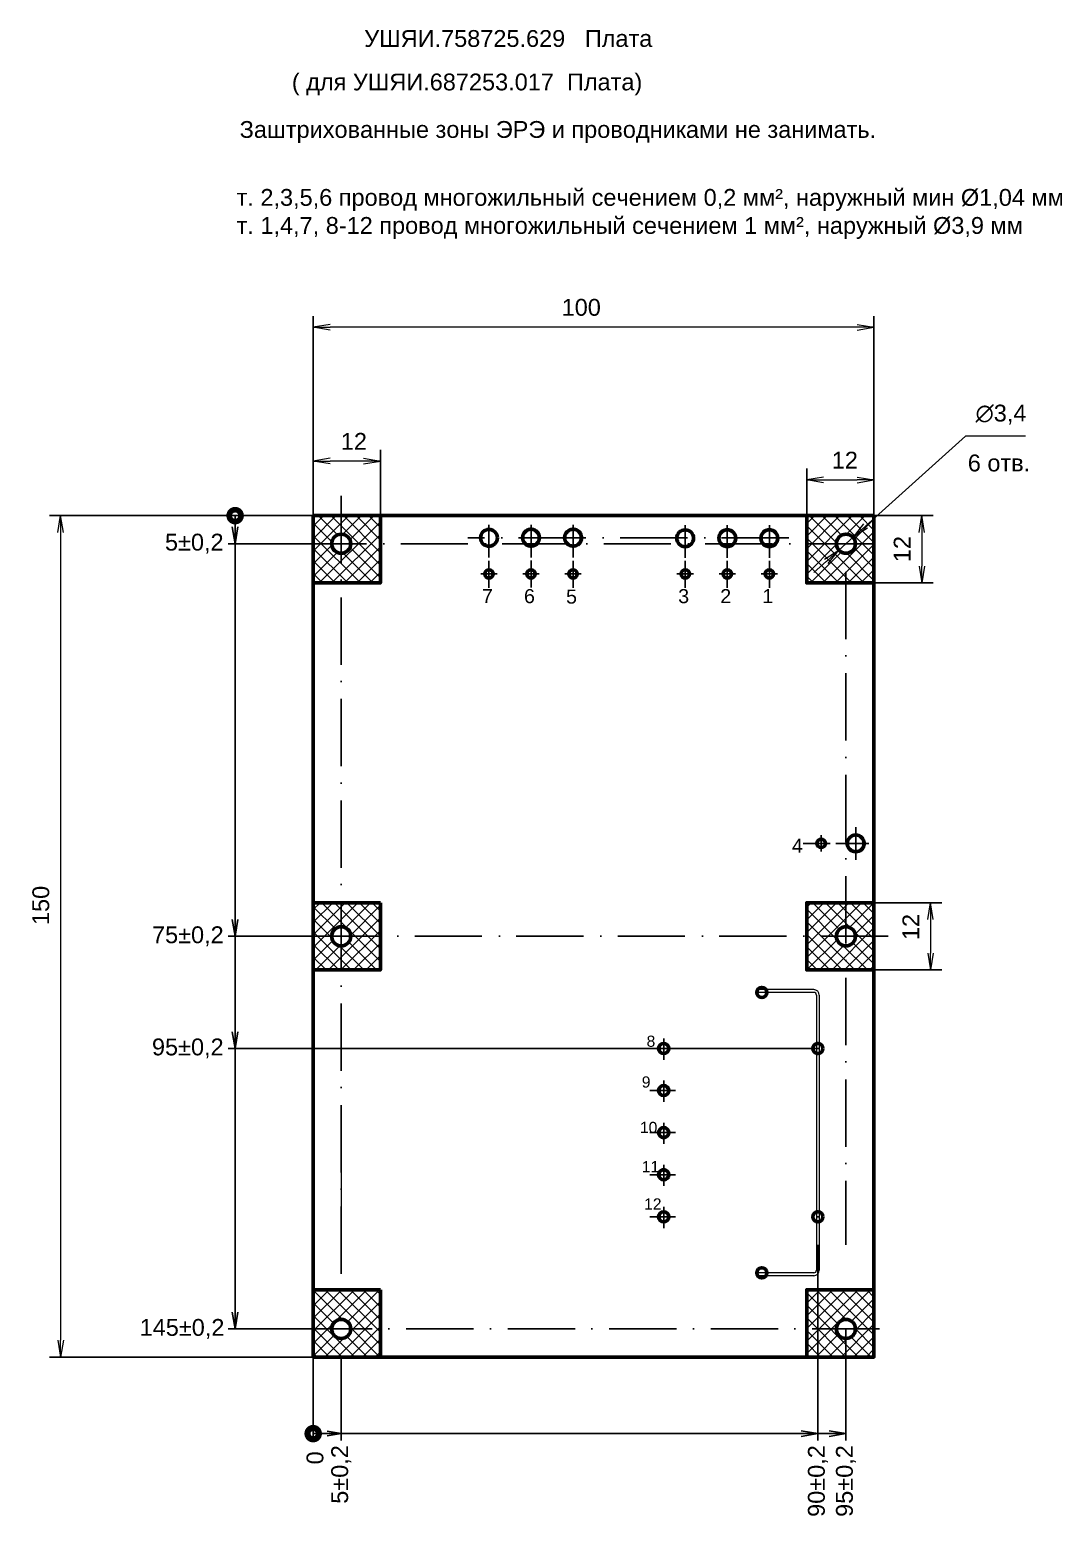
# Model space of a CAD drawing. Header units: millimetres. Extents: x 3219 to 51106, y -14166 to 2695.
# Drawn here: x 5096.1 to 5280.2, y 1405.5 to 1671.3 of the extents above; entities that cross this region are included whole.
import ezdxf

# ---------------------------------------------------------------- set-up
doc = ezdxf.new("R2010")
doc.units = ezdxf.units.MM
doc.linetypes.add('ACAD_ISO10W100', pattern=[18, 12, -3, 0, -3])
doc.layers.get('0').update_dxf_attribs({"lineweight": 53})
for name, color, linetype, lineweight in [('1', 1, 'Continuous', 18), ('Оси', 3, 'ACAD_ISO10W100', 25), ('Размеры', 2, 'Continuous', 18), ('Штриховка', 80, 'Continuous', 20)]:
    doc.layers.add(name, color=color, linetype=linetype, lineweight=lineweight)
doc.styles.add('Arial', font='arial.ttf', dxfattribs={"height": 3})
doc.styles.add('Arialc', font='arial.ttf')
doc.dimstyles.new('Arial', dxfattribs={"dimscale": 0, "dimtxt": 3, "dimasz": 3, "dimexe": 2, "dimexo": 0, "dimgap": 2, "dimtad": 1, "dimtoh": 1, "dimdec": 1, "dimrnd": 0.1, "dimzin": 9, "dimtxsty": 'Arial', "dimblk": 'OPEN', "dimcen": -3, "dimdle": 1.25, "dimclrd": 256, "dimclre": 256, "dimclrt": 256, "dimadec": 1, "dimazin": 2, "dimtfac": 1, "dimtdec": 1, "dimtmove": 0, "dimatfit": 3, "dimldrblk": 'DOTSMALL', "dimfxl": 2, "dimtvp": 1.5, "dimtolj": 1, "dimtzin": 1, "dimlwd": -1, "dimarcsym": 0})
doc.dimstyles.new('Basa', dxfattribs={"dimtxt": 3, "dimasz": 3, "dimexe": 1.25, "dimexo": 0, "dimgap": 0, "dimtad": 0, "dimjust": 4, "dimtoh": 1, "dimdec": 1, "dimtxsty": 'Arial', "dimblk1": 'DOTSMALL', "dimblk2": 'OPEN', "dimsah": 1, "dimcen": 2.5, "dimclrd": 256, "dimclre": 256, "dimclrt": 256, "dimadec": 0, "dimazin": 0, "dimtfac": 1, "dimtdec": 1, "dimtmove": 1, "dimatfit": 3, "dimldrblk": 'OPEN', "dimfxl": 1.25, "dimarcsym": 0})
pattern_1 = [(315, (7249.3838, -1320.8676), (1.122532, 1.122532), []), (45, (7249.3838, -1320.8676), (-1.122532, 1.122532), [])]
pattern_2 = [(315, (7249.3838, -1330.8676), (1.122532, 1.122532), []), (45, (7249.3838, -1330.8676), (-1.122532, 1.122532), [])]
pattern_3 = [(315, (7249.3838, -1340.8676), (1.122532, 1.122532), []), (45, (7249.3838, -1340.8676), (-1.122532, 1.122532), [])]

# ---------------------------------------------------------------- blocks, each defined once
blk = doc.blocks.new('_DotSmall')
at = {"color": 0, "linetype": 'ByBlock', "const_width": 0.5}
blk.add_lwpolyline([(-0.0625, 0, 1), (0.0625, 0, 1)], format="xyb", close=True, dxfattribs=at)
blk = doc.blocks.new('_Open')
at = {"color": 0, "linetype": 'ByBlock', "lineweight": -2}
for p, q in [((-1, 0.167), (0, 0)), ((-1, -0.167), (0, 0)), ((0, 0), (-1, 0))]:
    blk.add_line(p, q, dxfattribs=at)
blk = doc.blocks.new('*D402')
at = {"layer": 'Defpoints', "color": 0, "transparency": 16777216}
for p in [(5146.62, 1434.73), (5151.62, 1434.73), (5151.62, 1421.07)]:
    blk.add_point(p, dxfattribs=at)
at = {"layer": 'Размеры', "lineweight": -2, "transparency": 16777216}
for p, q in [((5146.62, 1434.73), (5146.62, 1419.82)), ((5151.62, 1434.73), (5151.62, 1419.82)), ((5146.62, 1421.07), (5149.12, 1421.07))]:
    blk.add_line(p, q, dxfattribs=at)
at = {"layer": 'Размеры', "lineweight": -2, "transparency": 16777216, "xscale": 2.5, "yscale": 2.5, "zscale": 2.5, "rotation": 180}
blk.add_blockref('_DotSmall', (5146.62, 1421.07), dxfattribs=at)
at = {"layer": 'Размеры', "lineweight": -2, "transparency": 16777216, "xscale": 2.5, "yscale": 2.5, "zscale": 2.5}
blk.add_blockref('_Open', (5151.62, 1421.07), dxfattribs=at)
at = {"layer": 'Размеры', "transparency": 16777216, "insert": (5151.62, 1413.79), "char_height": 3, "attachment_point": 5, "rotation": 90, "style": 'Arial'}
blk.add_mtext('5±0,2', dxfattribs=at)
blk = doc.blocks.new('*D403')
at = {"layer": 'Defpoints', "color": 0, "transparency": 16777216}
for p in [(5241.62, 1439.73), (5146.62, 1434.73), (5241.62, 1421.07)]:
    blk.add_point(p, dxfattribs=at)
at = {"layer": 'Размеры', "lineweight": -2, "transparency": 16777216}
for p, q in [((5241.62, 1439.73), (5241.62, 1419.82)), ((5146.62, 1434.73), (5146.62, 1419.82)), ((5146.62, 1421.07), (5238.62, 1421.07))]:
    blk.add_line(p, q, dxfattribs=at)
at = {"layer": 'Размеры', "lineweight": -2, "transparency": 16777216, "xscale": 3, "yscale": 3, "zscale": 3, "rotation": 180}
blk.add_blockref('_DotSmall', (5146.62, 1421.07), dxfattribs=at)
at = {"layer": 'Размеры', "lineweight": -2, "transparency": 16777216, "xscale": 3, "yscale": 3, "zscale": 3}
blk.add_blockref('_Open', (5241.62, 1421.07), dxfattribs=at)
at = {"layer": 'Размеры', "transparency": 16777216, "insert": (5241.62, 1412.62), "char_height": 3, "attachment_point": 5, "rotation": 90, "style": 'Arial'}
blk.add_mtext('95±0,2', dxfattribs=at)
blk = doc.blocks.new('*D404')
at = {"layer": 'Defpoints', "color": 0, "transparency": 16777216}
for p in [(5236.62, 1454.73), (5146.62, 1434.73), (5236.62, 1421.07)]:
    blk.add_point(p, dxfattribs=at)
at = {"layer": 'Размеры', "lineweight": -2, "transparency": 16777216}
for p, q in [((5236.62, 1454.73), (5236.62, 1419.82)), ((5146.62, 1434.73), (5146.62, 1419.82)), ((5146.62, 1421.07), (5233.62, 1421.07))]:
    blk.add_line(p, q, dxfattribs=at)
at = {"layer": 'Размеры', "lineweight": -2, "transparency": 16777216, "xscale": 3, "yscale": 3, "zscale": 3, "rotation": 180}
blk.add_blockref('_DotSmall', (5146.62, 1421.07), dxfattribs=at)
at = {"layer": 'Размеры', "lineweight": -2, "transparency": 16777216, "xscale": 3, "yscale": 3, "zscale": 3}
blk.add_blockref('_Open', (5236.62, 1421.07), dxfattribs=at)
at = {"layer": 'Размеры', "transparency": 16777216, "insert": (5236.62, 1412.62), "char_height": 3, "attachment_point": 5, "rotation": 90, "style": 'Arial'}
blk.add_mtext('90±0,2', dxfattribs=at)
blk = doc.blocks.new('*D405')
at = {"layer": 'Defpoints', "color": 0, "transparency": 16777216}
for p in [(5146.62, 1584.73), (5132.7, 1579.73), (5146.62, 1579.73)]:
    blk.add_point(p, dxfattribs=at)
at = {"layer": 'Размеры', "lineweight": -2, "transparency": 16777216}
for p, q in [((5146.62, 1584.73), (5131.45, 1584.73)), ((5132.7, 1584.73), (5132.7, 1582.73)), ((5146.62, 1579.73), (5131.45, 1579.73))]:
    blk.add_line(p, q, dxfattribs=at)
at = {"layer": 'Размеры', "lineweight": -2, "transparency": 16777216, "xscale": 3, "yscale": 3, "zscale": 3}
for name, p, rotation in [('_DotSmall', (5132.7, 1584.73), 90), ('_Open', (5132.7, 1579.73), 270)]:
    blk.add_blockref(name, p, dxfattribs=dict(at, rotation=rotation))
at = {"layer": 'Размеры', "transparency": 16777216, "insert": (5125.42, 1579.73), "char_height": 3, "attachment_point": 5, "style": 'Arial'}
blk.add_mtext('5±0,2', dxfattribs=at)
blk = doc.blocks.new('*D406')
at = {"layer": 'Defpoints', "color": 0, "transparency": 16777216}
for p in [(5146.62, 1584.73), (5132.7, 1509.73), (5146.62, 1509.73)]:
    blk.add_point(p, dxfattribs=at)
at = {"layer": 'Размеры', "lineweight": -2, "transparency": 16777216}
for p, q in [((5146.62, 1584.73), (5131.45, 1584.73)), ((5132.7, 1584.73), (5132.7, 1512.73)), ((5146.62, 1509.73), (5131.45, 1509.73))]:
    blk.add_line(p, q, dxfattribs=at)
at = {"layer": 'Размеры', "lineweight": -2, "transparency": 16777216, "xscale": 3, "yscale": 3, "zscale": 3}
for name, p, rotation in [('_DotSmall', (5132.7, 1584.73), 90), ('_Open', (5132.7, 1509.73), 270)]:
    blk.add_blockref(name, p, dxfattribs=dict(at, rotation=rotation))
at = {"layer": 'Размеры', "transparency": 16777216, "insert": (5124.27, 1509.73), "char_height": 3, "attachment_point": 5, "style": 'Arial'}
blk.add_mtext('75±0,2', dxfattribs=at)
blk = doc.blocks.new('*D407')
at = {"layer": 'Defpoints', "color": 0, "transparency": 16777216}
for p in [(5146.62, 1584.73), (5132.7, 1439.73), (5146.62, 1439.73)]:
    blk.add_point(p, dxfattribs=at)
at = {"layer": 'Размеры', "lineweight": -2, "transparency": 16777216}
for p, q in [((5146.62, 1584.73), (5131.45, 1584.73)), ((5132.7, 1584.73), (5132.7, 1442.73)), ((5146.62, 1439.73), (5131.45, 1439.73))]:
    blk.add_line(p, q, dxfattribs=at)
at = {"layer": 'Размеры', "lineweight": -2, "transparency": 16777216, "xscale": 3, "yscale": 3, "zscale": 3}
for name, p, rotation in [('_DotSmall', (5132.7, 1584.73), 90), ('_Open', (5132.7, 1439.73), 270)]:
    blk.add_blockref(name, p, dxfattribs=dict(at, rotation=rotation))
at = {"layer": 'Размеры', "transparency": 16777216, "insert": (5123.23, 1439.73), "char_height": 3, "attachment_point": 5, "style": 'Arial'}
blk.add_mtext('145±0,2', dxfattribs=at)
blk = doc.blocks.new('*D408')
at = {"layer": 'Defpoints', "color": 0, "transparency": 16777216}
for p in [(5146.62, 1584.73), (5132.7, 1489.73), (5236.62, 1489.73)]:
    blk.add_point(p, dxfattribs=at)
at = {"layer": 'Размеры', "lineweight": -2, "transparency": 16777216}
for p, q in [((5146.62, 1584.73), (5131.45, 1584.73)), ((5132.7, 1584.73), (5132.7, 1492.73)), ((5236.62, 1489.73), (5131.45, 1489.73))]:
    blk.add_line(p, q, dxfattribs=at)
at = {"layer": 'Размеры', "lineweight": -2, "transparency": 16777216, "xscale": 3, "yscale": 3, "zscale": 3}
for name, p, rotation in [('_DotSmall', (5132.7, 1584.73), 90), ('_Open', (5132.7, 1489.73), 270)]:
    blk.add_blockref(name, p, dxfattribs=dict(at, rotation=rotation))
at = {"layer": 'Размеры', "transparency": 16777216, "insert": (5124.26, 1489.73), "char_height": 3, "attachment_point": 5, "style": 'Arial'}
blk.add_mtext('95±0,2', dxfattribs=at)
blk = doc.blocks.new('*D409')
at = {"layer": 'Defpoints', "color": 0, "transparency": 16777216}
for p in [(5146.62, 1618.32), (5146.62, 1584.73), (5246.62, 1584.73)]:
    blk.add_point(p, dxfattribs=at)
at = {"layer": 'Размеры', "lineweight": -2, "transparency": 16777216}
for p, q in [((5146.62, 1584.73), (5146.62, 1620.32)), ((5246.62, 1584.73), (5246.62, 1620.32))]:
    blk.add_line(p, q, dxfattribs=at)
at = {"layer": 'Размеры', "transparency": 16777216}
blk.add_line((5243.62, 1618.32), (5149.62, 1618.32), dxfattribs=at)
at = {"layer": 'Размеры', "transparency": 16777216, "xscale": 3, "yscale": 3, "zscale": 3, "rotation": 180}
blk.add_blockref('_Open', (5146.62, 1618.32), dxfattribs=at)
at = {"layer": 'Размеры', "transparency": 16777216, "xscale": 3, "yscale": 3, "zscale": 3}
blk.add_blockref('_Open', (5246.62, 1618.32), dxfattribs=at)
at = {"layer": 'Размеры', "transparency": 16777216, "insert": (5194.42, 1621.85), "char_height": 3, "attachment_point": 5, "style": 'Arial'}
blk.add_mtext('\\A1;100', dxfattribs=at)
blk = doc.blocks.new('*D396')
at = {"layer": 'Defpoints', "color": 0, "transparency": 16777216}
for p in [(5246.62, 1584.73), (5246.62, 1572.73), (5255.15, 1572.73)]:
    blk.add_point(p, dxfattribs=at)
at = {"layer": 'Размеры', "lineweight": -2, "transparency": 16777216}
for p, q in [((5246.62, 1584.73), (5257.15, 1584.73)), ((5246.62, 1572.73), (5257.15, 1572.73))]:
    blk.add_line(p, q, dxfattribs=at)
at = {"layer": 'Размеры', "transparency": 16777216}
blk.add_line((5255.15, 1581.73), (5255.15, 1575.73), dxfattribs=at)
at = {"layer": 'Размеры', "transparency": 16777216, "xscale": 3, "yscale": 3, "zscale": 3}
for p, rotation in [((5255.15, 1584.73), 90), ((5255.15, 1572.73), 270)]:
    blk.add_blockref('_Open', p, dxfattribs=dict(at, rotation=rotation))
at = {"layer": 'Размеры', "transparency": 16777216, "insert": (5251.64, 1578.77), "char_height": 3, "attachment_point": 5, "rotation": 90, "style": 'Arial'}
blk.add_mtext('\\A1;12', dxfattribs=at)
blk = doc.blocks.new('*D397')
at = {"layer": 'Defpoints', "color": 0, "transparency": 16777216}
for p in [(5246.62, 1591.11), (5234.62, 1584.73), (5246.62, 1584.73)]:
    blk.add_point(p, dxfattribs=at)
at = {"layer": 'Размеры', "lineweight": -2, "transparency": 16777216}
for p, q in [((5234.62, 1584.73), (5234.62, 1593.11)), ((5246.62, 1584.73), (5246.62, 1593.11))]:
    blk.add_line(p, q, dxfattribs=at)
at = {"layer": 'Размеры', "transparency": 16777216}
blk.add_line((5237.62, 1591.11), (5243.62, 1591.11), dxfattribs=at)
at = {"layer": 'Размеры', "transparency": 16777216, "xscale": 3, "yscale": 3, "zscale": 3, "rotation": 180}
blk.add_blockref('_Open', (5234.62, 1591.11), dxfattribs=at)
at = {"layer": 'Размеры', "transparency": 16777216, "xscale": 3, "yscale": 3, "zscale": 3}
blk.add_blockref('_Open', (5246.62, 1591.11), dxfattribs=at)
at = {"layer": 'Размеры', "transparency": 16777216, "insert": (5241.42, 1594.62), "char_height": 3, "attachment_point": 5, "style": 'Arial'}
blk.add_mtext('\\A1;12', dxfattribs=at)
blk = doc.blocks.new('*D398')
at = {"layer": 'Defpoints', "color": 0, "transparency": 16777216}
for p in [(5246.62, 1515.73), (5246.62, 1503.73), (5256.7, 1503.73)]:
    blk.add_point(p, dxfattribs=at)
at = {"layer": 'Размеры', "lineweight": -2, "transparency": 16777216}
for p, q in [((5246.62, 1515.73), (5258.7, 1515.73)), ((5246.62, 1503.73), (5258.7, 1503.73))]:
    blk.add_line(p, q, dxfattribs=at)
at = {"layer": 'Размеры', "transparency": 16777216}
blk.add_line((5256.7, 1512.73), (5256.7, 1506.73), dxfattribs=at)
at = {"layer": 'Размеры', "transparency": 16777216, "xscale": 3, "yscale": 3, "zscale": 3}
for p, rotation in [((5256.7, 1515.73), 90), ((5256.7, 1503.73), 270)]:
    blk.add_blockref('_Open', p, dxfattribs=dict(at, rotation=rotation))
at = {"layer": 'Размеры', "transparency": 16777216, "insert": (5253.2, 1511.39), "char_height": 3, "attachment_point": 5, "rotation": 90, "style": 'Arial'}
blk.add_mtext('\\A1;12', dxfattribs=at)
blk = doc.blocks.new('*D399')
at = {"layer": 'Defpoints', "color": 0, "transparency": 16777216}
for p in [(5146.62, 1594.47), (5146.62, 1584.73), (5158.62, 1584.73)]:
    blk.add_point(p, dxfattribs=at)
at = {"layer": 'Размеры', "lineweight": -2, "transparency": 16777216}
for p, q in [((5146.62, 1584.73), (5146.62, 1596.47)), ((5158.62, 1584.73), (5158.62, 1596.47))]:
    blk.add_line(p, q, dxfattribs=at)
at = {"layer": 'Размеры', "transparency": 16777216}
blk.add_line((5155.62, 1594.47), (5149.62, 1594.47), dxfattribs=at)
at = {"layer": 'Размеры', "transparency": 16777216, "xscale": 3, "yscale": 3, "zscale": 3, "rotation": 180}
blk.add_blockref('_Open', (5146.62, 1594.47), dxfattribs=at)
at = {"layer": 'Размеры', "transparency": 16777216, "xscale": 3, "yscale": 3, "zscale": 3}
blk.add_blockref('_Open', (5158.62, 1594.47), dxfattribs=at)
at = {"layer": 'Размеры', "transparency": 16777216, "insert": (5153.88, 1597.98), "char_height": 3, "attachment_point": 5, "style": 'Arial'}
blk.add_mtext('\\A1;12', dxfattribs=at)
blk = doc.blocks.new('*D400')
at = {"layer": 'Defpoints', "color": 0, "transparency": 16777216}
for p in [(5242.88, 1580.87), (5240.36, 1578.59)]:
    blk.add_point(p, dxfattribs=at)
at = {"layer": 'Размеры', "transparency": 16777216}
for p, q in [((5262.92, 1598.88), (5245.11, 1582.87)), ((5273.63, 1598.88), (5262.92, 1598.88)), ((5240.36, 1578.59), (5242.88, 1580.87)), ((5238.13, 1576.59), (5235.89, 1574.58))]:
    blk.add_line(p, q, dxfattribs=at)
at = {"layer": 'Размеры', "transparency": 16777216, "xscale": 3, "yscale": 3, "zscale": 3}
for p, rotation in [((5242.88, 1580.87), 221.9673131753704), ((5240.36, 1578.59), 41.96731317537039)]:
    blk.add_blockref('_Open', p, dxfattribs=dict(at, rotation=rotation))
at = {"layer": 'Размеры', "transparency": 16777216, "insert": (5269.27, 1602.74), "char_height": 3, "attachment_point": 5, "style": 'Arial'}
blk.add_mtext('\\A1;∅3,4', dxfattribs=at)
blk = doc.blocks.new('*D401')
at = {"layer": 'Defpoints', "color": 0, "transparency": 16777216}
for p in [(5146.62, 1584.73), (5101.59, 1434.73), (5146.62, 1434.73)]:
    blk.add_point(p, dxfattribs=at)
at = {"layer": 'Размеры', "lineweight": -2, "transparency": 16777216}
for p, q in [((5146.62, 1584.73), (5099.59, 1584.73)), ((5146.62, 1434.73), (5099.59, 1434.73))]:
    blk.add_line(p, q, dxfattribs=at)
at = {"layer": 'Размеры', "transparency": 16777216}
blk.add_line((5101.59, 1581.73), (5101.59, 1437.73), dxfattribs=at)
at = {"layer": 'Размеры', "transparency": 16777216, "xscale": 3, "yscale": 3, "zscale": 3}
for p, rotation in [((5101.59, 1584.73), 90), ((5101.59, 1434.73), 270)]:
    blk.add_blockref('_Open', p, dxfattribs=dict(at, rotation=rotation))
at = {"layer": 'Размеры', "transparency": 16777216, "insert": (5098.06, 1515.24), "char_height": 3, "attachment_point": 5, "rotation": 90, "style": 'Arial'}
blk.add_mtext('\\A1;150', dxfattribs=at)

msp = doc.modelspace()

# ---------------------------------------------------------------- hatches: boundary and pattern name
at = {"layer": 'Штриховка'}
h = msp.add_hatch(dxfattribs=at)
h.set_pattern_fill('ANSI37', color=256, scale=0.5, angle=-90)
h.set_pattern_definition(pattern_1)
h.paths.add_polyline_path([(5153.32, 1579.73, 0.414214), (5151.62, 1581.43, 0.414214), (5149.92, 1579.73), (5146.62, 1579.73), (5146.62, 1584.73), (5158.62, 1584.73), (5158.62, 1579.73)])
h.paths.add_polyline_path([(5146.62, 1572.73), (5146.62, 1579.73), (5149.92, 1579.73, 0.414214), (5151.62, 1578.03, 0.414214), (5153.32, 1579.73), (5158.62, 1579.73), (5158.62, 1572.73)])
h = msp.add_hatch(dxfattribs=at)
h.set_pattern_fill('ANSI37', color=256, scale=0.5, angle=-90)
h.set_pattern_definition(pattern_1)
h.paths.add_polyline_path([(5239.92, 1579.73, -1), (5243.32, 1579.73), (5246.62, 1579.73), (5246.62, 1584.73), (5234.62, 1584.73), (5234.62, 1579.73)])
h.paths.add_polyline_path([(5239.92, 1579.73), (5234.62, 1579.73), (5234.62, 1572.73), (5246.62, 1572.73), (5246.62, 1579.73), (5243.32, 1579.73, -1)])
h = msp.add_hatch(dxfattribs=at)
h.set_pattern_fill('ANSI37', color=256, scale=0.5, angle=-90)
h.set_pattern_definition(pattern_2)
h.paths.add_polyline_path([(5153.32, 1509.73, 0.414214), (5151.62, 1511.43), (5151.62, 1515.73), (5158.62, 1515.73), (5158.62, 1509.73)])
h.paths.add_polyline_path([(5146.62, 1509.73), (5146.62, 1515.73), (5151.62, 1515.73), (5151.62, 1511.43, 0.414214), (5149.92, 1509.73)])
h.paths.add_polyline_path([(5146.62, 1503.73), (5146.62, 1509.73), (5149.92, 1509.73, 0.414214), (5151.62, 1508.03), (5151.62, 1503.73)])
h.paths.add_polyline_path([(5151.62, 1503.73), (5151.62, 1508.03, 0.414214), (5153.32, 1509.73), (5158.62, 1509.73), (5158.62, 1503.73)])
h = msp.add_hatch(dxfattribs=at)
h.set_pattern_fill('ANSI37', color=256, scale=0.5, angle=-90)
h.set_pattern_definition(pattern_2)
h.paths.add_polyline_path([(5239.92, 1509.73, -0.414214), (5241.62, 1511.43), (5241.62, 1515.73), (5234.62, 1515.73), (5234.62, 1509.73)])
h.paths.add_polyline_path([(5246.62, 1509.73), (5246.62, 1515.73), (5241.62, 1515.73), (5241.62, 1511.43, -0.414214), (5243.32, 1509.73)])
h.paths.add_polyline_path([(5246.62, 1503.73), (5246.62, 1509.73), (5243.32, 1509.73, -0.414214), (5241.62, 1508.03), (5241.62, 1503.73)])
h.paths.add_polyline_path([(5241.62, 1503.73), (5241.62, 1508.03, -0.414214), (5239.92, 1509.73), (5234.62, 1509.73), (5234.62, 1503.73)])
h = msp.add_hatch(dxfattribs=at)
h.set_pattern_fill('ANSI37', color=256, scale=0.5, angle=-90)
h.set_pattern_definition(pattern_3)
h.paths.add_polyline_path([(5153.32, 1439.73, -0.414214), (5151.62, 1438.03, -0.414214), (5149.92, 1439.73), (5146.62, 1439.73), (5146.62, 1434.73), (5158.62, 1434.73), (5158.62, 1439.73)])
h.paths.add_polyline_path([(5146.62, 1446.73), (5146.62, 1439.73), (5149.92, 1439.73, -0.414214), (5151.62, 1441.43, -0.414214), (5153.32, 1439.73), (5158.62, 1439.73), (5158.62, 1446.73)])
h = msp.add_hatch(dxfattribs=at)
h.set_pattern_fill('ANSI37', color=256, scale=0.5, angle=-90)
h.set_pattern_definition(pattern_3)
h.paths.add_polyline_path([(5239.92, 1439.73, 0.414214), (5241.62, 1438.03, 0.414214), (5243.32, 1439.73), (5246.62, 1439.73), (5246.62, 1434.73), (5234.62, 1434.73), (5234.62, 1439.73)])
h.paths.add_polyline_path([(5246.62, 1446.73), (5246.62, 1439.73), (5243.32, 1439.73, 0.414214), (5241.62, 1441.43, 0.414214), (5239.92, 1439.73), (5234.62, 1439.73), (5234.62, 1446.73)])

# ---------------------------------------------------------------- linework, layer by layer
for p, q in [((5146.62, 1584.73), (5246.62, 1584.73)), ((5146.62, 1434.73), (5146.62, 1584.73)), ((5246.62, 1434.73), (5246.62, 1584.73)), ((5146.62, 1434.73), (5246.62, 1434.73))]:
    msp.add_line(p, q)
for points in [[(5158.62, 1584.73), (5158.62, 1572.73), (5146.62, 1572.73), (5146.62, 1584.73)], [(5246.62, 1584.73), (5246.62, 1572.73), (5234.62, 1572.73), (5234.62, 1584.73)], [(5158.62, 1515.73), (5158.62, 1503.73), (5146.62, 1503.73), (5146.62, 1515.73)], [(5246.62, 1515.73), (5246.62, 1503.73), (5234.62, 1503.73), (5234.62, 1515.73)], [(5158.62, 1446.73), (5158.62, 1434.73), (5146.62, 1434.73), (5146.62, 1446.73)], [(5246.62, 1446.73), (5246.62, 1434.73), (5234.62, 1434.73), (5234.62, 1446.73)]]:
    msp.add_lwpolyline(points, close=True)
for centre, radius in [((5177.96, 1580.78), 1.5), ((5185.46, 1580.8), 1.5), ((5192.96, 1580.8), 1.5), ((5212.96, 1580.7), 1.5), ((5220.46, 1580.72), 1.5), ((5227.96, 1580.72), 1.5), ((5151.62, 1579.73), 1.7), ((5241.62, 1579.73), 1.7), ((5177.96, 1574.34), 0.75), ((5185.46, 1574.34), 0.75), ((5192.96, 1574.34), 0.75), ((5212.96, 1574.34), 0.75), ((5220.46, 1574.34), 0.75), ((5227.96, 1574.34), 0.75), ((5237.2, 1526.3), 0.75), ((5243.36, 1526.3), 1.5), ((5151.62, 1509.73), 1.7), ((5241.62, 1509.73), 1.7), ((5226.62, 1499.73), 0.9), ((5209.12, 1489.73), 0.9), ((5236.62, 1489.73), 0.9), ((5209.12, 1482.23), 0.9), ((5209.12, 1474.73), 0.9), ((5209.12, 1467.23), 0.9), ((5209.12, 1459.73), 0.9), ((5236.62, 1459.73), 0.9), ((5226.62, 1449.73), 0.9), ((5151.62, 1439.73), 1.7), ((5241.62, 1439.73), 1.7)]:
    msp.add_circle(centre, radius)
for centre, start, end in [((5177.96, 1580.78), 53.1301, 103.8606), ((5185.46, 1580.8), 233.1301, 126.8699), ((5192.96, 1580.8), 233.1301, 126.8699), ((5212.96, 1580.7), 53.1301, 103.8606), ((5220.46, 1580.72), 233.1301, 126.8699), ((5227.96, 1580.72), 233.1301, 126.8699), ((5177.96, 1580.78), 256.1394, 306.8699), ((5212.96, 1580.7), 256.1394, 306.8699), ((5243.36, 1526.3), 143.1301, 36.8699)]:
    msp.add_arc(centre, 1.5, start, end)
at = {"layer": '1'}
for p, q in [((5235.87, 1500.23), (5225.87, 1500.23)), ((5225.87, 1500.23), (5225.87, 1499.73)), ((5235.87, 1499.73), (5225.87, 1499.73)), ((5236.37, 1499.23), (5236.37, 1450.23)), ((5236.87, 1499.23), (5236.87, 1450.23)), ((5151.62, 1473.87), (5151.62, 1459.74)), ((5235.87, 1449.73), (5225.87, 1449.73)), ((5225.87, 1449.73), (5225.87, 1449.23)), ((5235.87, 1449.23), (5225.87, 1449.23))]:
    msp.add_line(p, q, dxfattribs=at)
for centre, radius, start, end in [((5235.87, 1499.23), 1, 0, 90), ((5235.87, 1499.23), 0.5, 0, 90), ((5235.87, 1450.23), 1, 270, 0), ((5235.87, 1450.23), 0.5, 270, 0)]:
    msp.add_arc(centre, radius, start, end, dxfattribs=at)
at = {"layer": 'Оси'}
for p, q in [((5151.62, 1588.25), (5151.62, 1447.62)), ((5177.96, 1583.12), (5177.96, 1577.28)), ((5185.46, 1583.12), (5185.46, 1577.28)), ((5192.96, 1583.12), (5192.96, 1577.28)), ((5212.96, 1583.04), (5212.96, 1577.21)), ((5220.46, 1583.04), (5220.46, 1577.21)), ((5227.96, 1583.04), (5227.96, 1577.21)), ((5246.62, 1579.73), (5146.62, 1579.73)), ((5231.44, 1580.8), (5174.2, 1580.8)), ((5185.46, 1571.92), (5185.46, 1576.75)), ((5176.49, 1574.34), (5179.43, 1574.34)), ((5177.96, 1571.84), (5177.96, 1576.68)), ((5183.99, 1574.34), (5186.93, 1574.34)), ((5191.49, 1574.34), (5194.43, 1574.34)), ((5192.96, 1571.84), (5192.96, 1576.68)), ((5211.49, 1574.34), (5214.43, 1574.34)), ((5212.96, 1571.84), (5212.96, 1576.68)), ((5218.99, 1574.34), (5221.93, 1574.34)), ((5220.46, 1571.84), (5220.46, 1576.68)), ((5226.49, 1574.34), (5229.43, 1574.34)), ((5227.96, 1571.84), (5227.96, 1576.68)), ((5241.62, 1574.73), (5241.62, 1454.73)), ((5243.36, 1529.22), (5243.36, 1523.38)), ((5233.99, 1526.3), (5238.82, 1526.3)), ((5237.2, 1527.77), (5237.2, 1524.83)), ((5245.68, 1526.3), (5239.84, 1526.3)), ((5249.12, 1509.73), (5145.12, 1509.73)), ((5211.25, 1489.73), (5206.63, 1489.73)), ((5209.12, 1491.5), (5209.12, 1487.72)), ((5236.87, 1489.73), (5236.37, 1489.73)), ((5209.12, 1484), (5209.12, 1480.22)), ((5211.25, 1482.23), (5206.63, 1482.23)), ((5209.12, 1476.5), (5209.12, 1472.72)), ((5211.25, 1474.73), (5206.63, 1474.73)), ((5209.12, 1469), (5209.12, 1465.22)), ((5211.25, 1467.23), (5206.63, 1467.23)), ((5211.25, 1459.73), (5206.63, 1459.73)), ((5209.12, 1461.5), (5209.12, 1457.72)), ((5236.87, 1459.73), (5236.37, 1459.73)), ((5145.12, 1439.73), (5248.12, 1439.73))]:
    msp.add_line(p, q, dxfattribs=at)

# ---------------------------------------------------------------- texts
at = {"style": 'Arialc'}
for s, p in [('8', (5206.07, 1490.03)), ('9', (5205.21, 1482.76)), ('10', (5204.88, 1474.66)), ('11', (5205.22, 1467.67)), ('12', (5205.63, 1461.01))]:
    msp.add_text(s, height=2, dxfattribs=at).set_placement(p)
at = {"layer": 'Размеры', "style": 'Arialc'}
for s, height, p in [('УШЯИ.758725.629   Плата ', 3, (5155.72, 1668.3)), (' ( для УШЯИ.687253.017  Плата)', 3, (5141.65, 1660.55)), ('7', 2.5, (5176.71, 1569.13)), ('6', 2.5, (5184.21, 1569.13)), ('5', 2.5, (5191.71, 1569.05)), ('3', 2.5, (5211.71, 1569.13)), ('2', 2.5, (5219.21, 1569.13)), ('1', 2.5, (5226.71, 1569.13)), ('4', 2.5, (5231.98, 1524.63))]:
    msp.add_text(s, height=height, dxfattribs=at).set_placement(p)
at = {"layer": 'Размеры', "char_height": 3}
for s, insert, width, attachment_point, style in [('Заштрихованные зоны ЭРЭ и проводниками не занимать.', (5133.51, 1655.08), 148.4397, 1, 'Arialc'), ('т. 2,3,5,6 провод многожильный сечением 0,2 мм², наружный мин %%C1,04 мм\\Pт. 1,4,7, 8-12 провод многожильный сечением 1 мм², наружный %%C3,9 мм', (5132.96, 1642.97), 148.4397, 1, 'Arialc'), ('6 отв.', (5268.91, 1594.1), 13.5474, 5, 'Arial')]:
    msp.add_mtext(s, dxfattribs=dict(at, insert=insert, width=width, attachment_point=attachment_point, style=style))
at = {"layer": 'Размеры', "insert": (5148.43, 1417.91), "char_height": 3, "width": 2.7955, "attachment_point": 1, "rotation": 270, "style": 'Arial'}
msp.add_mtext('0', dxfattribs=at)

# ---------------------------------------------------------------- dimensions: what is measured, and where the dimension line sits
at = {"layer": 'Размеры'}
for base, p1, p2, picture, middle in [((5146.62, 1618.32), (5246.62, 1584.73), (5146.62, 1584.73), '*D409', (5194.42, 1618.32)), ((5146.62, 1594.47), (5158.62, 1584.73), (5146.62, 1584.73), '*D399', (5153.88, 1594.47)), ((5246.62, 1591.11), (5234.62, 1584.73), (5246.62, 1584.73), '*D397', (5241.42, 1591.11))]:
    dim = msp.add_linear_dim(base=base, p1=p1, p2=p2, dimstyle='Arial', override={"dimscale": 1}, dxfattribs=at)
    dim.commit()
    dim.dimension.update_dxf_attribs({"geometry": picture, "text_midpoint": middle, "dimtype": 160})
dim = msp.add_diameter_dim_2p(p1=(5240.36, 1578.59), p2=(5242.88, 1580.87), dimstyle='Arial', override={"dimscale": 1}, dxfattribs=at)
dim.commit()
dim.dimension.update_dxf_attribs({"geometry": '*D400', "text_midpoint": (5269.27, 1598.88), "dimtype": 163})
for base, p1, p2, picture, middle in [((5101.59, 1434.73), (5146.62, 1584.73), (5146.62, 1434.73), '*D401', (5101.59, 1515.24)), ((5255.15, 1572.73), (5246.62, 1584.73), (5246.62, 1572.73), '*D396', (5255.15, 1578.77)), ((5256.7, 1503.73), (5246.62, 1515.73), (5246.62, 1503.73), '*D398', (5256.7, 1511.39))]:
    dim = msp.add_linear_dim(base=base, p1=p1, p2=p2, angle=270, dimstyle='Arial', override={"dimscale": 1}, dxfattribs=at)
    dim.commit()
    dim.dimension.update_dxf_attribs({"geometry": picture, "text_midpoint": middle, "dimtype": 160})
for base, p2, picture, middle in [((5132.7, 1439.73), (5146.62, 1439.73), '*D407', (5123.23, 1439.73)), ((5132.7, 1489.73), (5236.62, 1489.73), '*D408', (5124.26, 1489.73)), ((5132.7, 1509.73), (5146.62, 1509.73), '*D406', (5124.27, 1509.73)), ((5132.7, 1579.73), (5146.62, 1579.73), '*D405', (5125.42, 1579.73))]:
    dim = msp.add_linear_dim(base=base, p1=(5146.62, 1584.73), p2=p2, angle=270, dimstyle='Basa', override={"dimgap": 1, "dimtol": 1, "dimlim": 0, "dimtp": 0.2, "dimtm": 0.2}, dxfattribs=at)
    dim.commit()
    dim.dimension.update_dxf_attribs({"geometry": picture, "text_midpoint": middle})
for base, p2, override, picture, middle in [((5236.62, 1421.07), (5236.62, 1454.73), {"dimgap": 1, "dimtol": 1, "dimlim": 0, "dimtp": 0.2, "dimtm": 0.2}, '*D404', (5236.62, 1412.62)), ((5241.62, 1421.07), (5241.62, 1439.73), {"dimgap": 1, "dimtol": 1, "dimlim": 0, "dimtp": 0.2, "dimtm": 0.2}, '*D403', (5241.62, 1412.62)), ((5151.62, 1421.07), (5151.62, 1434.73), {"dimasz": 2.5, "dimgap": 1, "dimtol": 1, "dimlim": 0, "dimtp": 0.2, "dimtm": 0.2}, '*D402', (5151.62, 1413.79))]:
    dim = msp.add_linear_dim(base=base, p1=(5146.62, 1434.73), p2=p2, dimstyle='Basa', override=override, dxfattribs=at)
    dim.commit()
    dim.dimension.update_dxf_attribs({"geometry": picture, "text_midpoint": middle})

# ---------------------------------------------------------------- leaders
for points in [[(5132.7, 1584.73), (5132.7, 1564.24)], [(5146.62, 1421.07), (5146.62, 1434.73)]]:
    msp.add_leader(points, dimstyle='Arial', override={"dimscale": 1, "dimasz": 5, "dimtad": 0}, dxfattribs=at)

doc.saveas('drawing.dxf')
